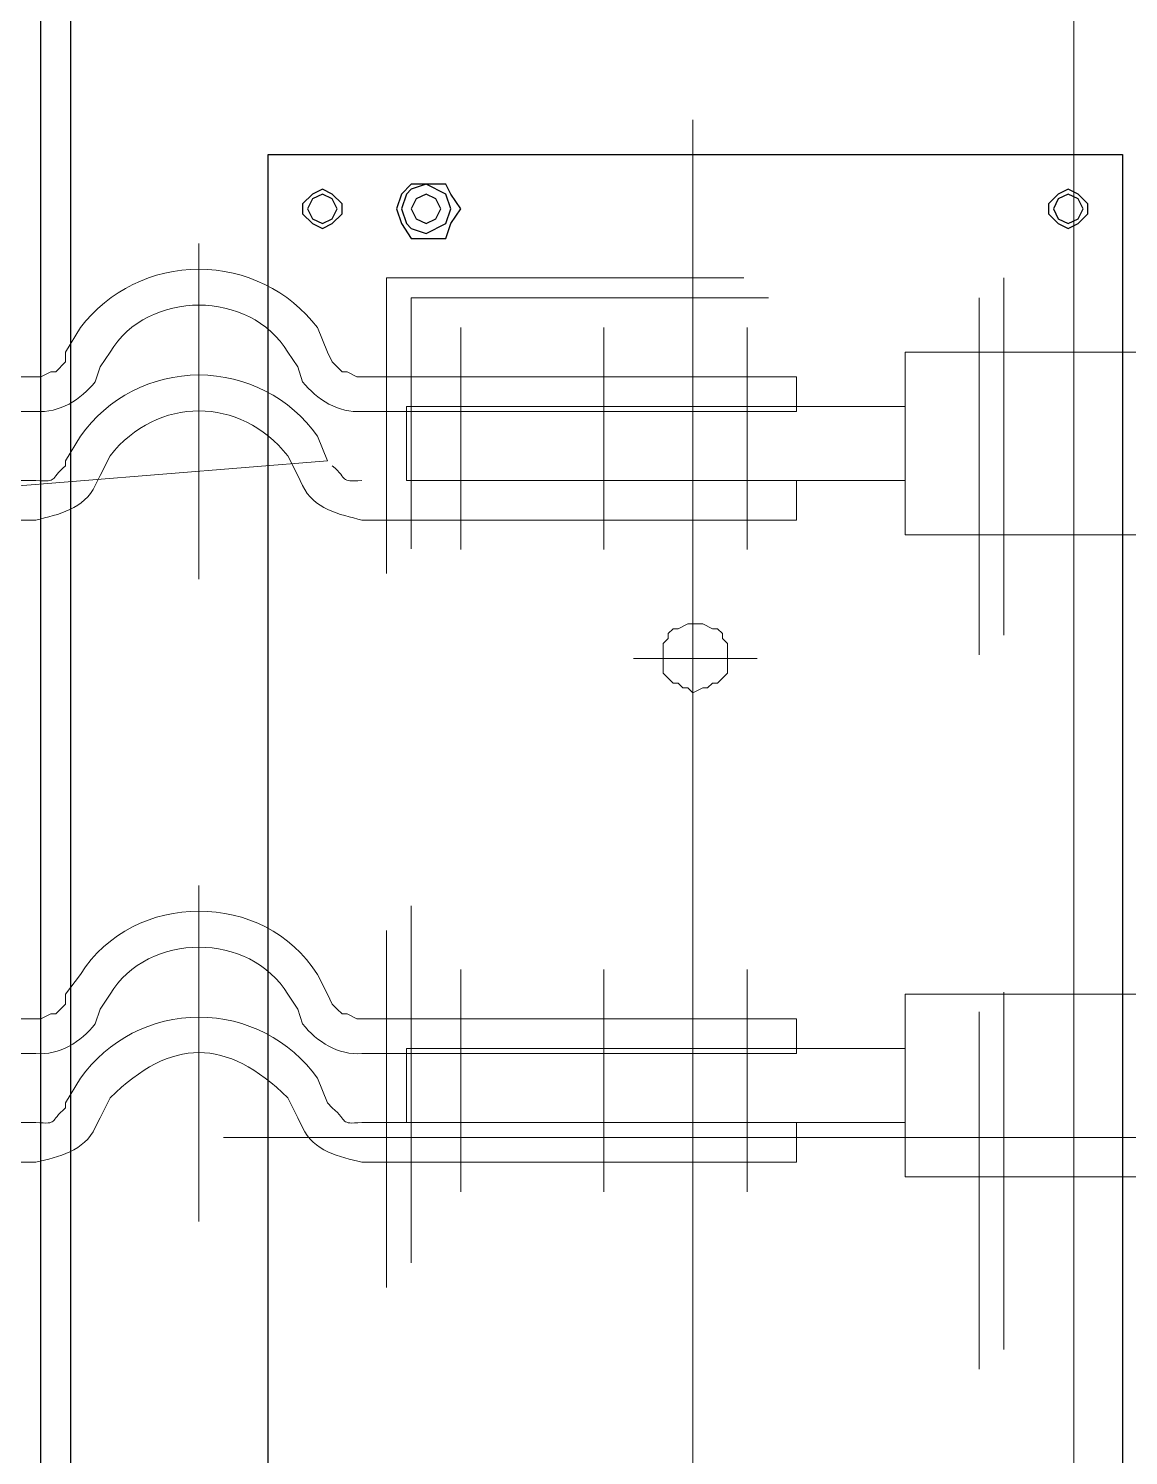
# Model space of a CAD drawing. Header units: metres. Extents: x 531689 to 532245, y 2673919 to 2674172.
# Drawn here: x 532023.9136 to 532024.2216, y 2674036.764 to 2674037.1635 of the extents above; entities that cross this region are included whole.
import ezdxf

# ---------------------------------------------------------------- set-up
doc = ezdxf.new("R2010")
doc.units = ezdxf.units.M
doc.header["$MEASUREMENT"] = 0
doc.linetypes.add('PDF_IMPORT', pattern=[1, 0.8, -0.2])
doc.layers.add('IDT', color=7, linetype='Continuous')

# ---------------------------------------------------------------- blocks, each defined once
blk = doc.blocks.new('IDT')
at = {"layer": 'IDT', "color": 0, "lineweight": 0}
for p, q in [((16.72503310315713, 10.36062258859727), (16.72503310315713, 14.23018017940024)), ((16.72503310315713, 10.36062258859727), (16.72503310315713, 14.23018017940024)), ((16.92437138853873, 13.41277193496842), (16.80265415161173, 13.41277193496842)), ((16.80265415161173, 13.41277193496842), (16.80265415161173, 13.4017067316114)), ((17.13737655316098, 13.41277193496842), (17.01565931623398, 13.41277193496842)), ((16.80265415161173, 13.4017067316114), (16.92437138853873, 13.4017067316114)), ((16.94096919357415, 13.40308988203117), (16.94235234399392, 13.40032358119186)), ((16.99906151119856, 13.40308988203117), (16.99767836077879, 13.40032358119186)), ((17.13737655316098, 13.4017067316114), (17.01565931623398, 13.4017067316114)), ((16.93405344147621, 13.396174129933), (16.93267029105644, 13.39755728035254)), ((16.94235234399392, 13.40032358119186), (16.945118644833, 13.39479097951323)), ((16.99767836077879, 13.40032358119186), (16.99491205993971, 13.39479097951323)), ((17.00736041371627, 13.39755728035254), (17.00736041371627, 13.396174129933)), ((16.93681974231529, 13.38925837783484), (16.93405344147621, 13.396174129933)), ((17.00736041371627, 13.396174129933), (17.00321096245742, 13.38925837783484)), ((16.92437138853873, 13.38234262573667), (16.80265415161173, 13.38234262573667)), ((16.80265415161173, 13.38234262573667), (16.80265415161173, 13.37266057279942)), ((17.13737655316098, 13.38234262573667), (17.01565931623398, 13.38234262573667)), ((16.94096919357415, 13.37404372321896), (16.94235234399392, 13.36989427196011)), ((16.99906151119856, 13.37404372321896), (16.99767836077879, 13.36989427196011)), ((16.80265415161173, 13.37266057279942), (16.9257545389585, 13.37266057279942)), ((16.9257545389585, 13.37266057279942), (16.92852083979759, 13.37127742237965)), ((16.92852083979759, 13.37127742237965), (16.92990399021735, 13.37127742237965)), ((16.92990399021735, 13.37127742237965), (16.93128714063667, 13.36989427196011)), ((16.93128714063667, 13.36989427196011), (16.93267029105644, 13.36851112154034)), ((16.94235234399392, 13.36989427196011), (16.945118644833, 13.36574482070125)), ((16.99767836077879, 13.36989427196011), (16.99491205993971, 13.36574482070125)), ((17.01012671455535, 13.37127742237965), (17.00736041371627, 13.36851112154034)), ((17.01150986497512, 13.37127742237965), (17.01012671455535, 13.37127742237965)), ((17.01427616581421, 13.37266057279942), (17.01150986497512, 13.37127742237965)), ((17.13737655316098, 13.37266057279942), (17.01427616581421, 13.37266057279942)), ((16.93267029105644, 13.36851112154034), (16.93405344147621, 13.36574482070125)), ((16.93405344147621, 13.36574482070125), (16.93681974231529, 13.36021221902263)), ((17.00736041371627, 13.36574482070125), (17.00321096245742, 13.36021221902263)), ((17.00736041371627, 13.36851112154034), (17.00736041371627, 13.36574482070125)), ((16.92437138853873, 13.23296238041723), (16.80265415161173, 13.23296238041723)), ((16.80265415161173, 13.23296238041723), (16.80265415161173, 13.22189717706021)), ((17.13737655316098, 13.23296238041723), (17.01565931623398, 13.23296238041723)), ((16.94096919357415, 13.22328032747976), (16.94235234399392, 13.22051402664044)), ((16.99906151119856, 13.22328032747976), (16.99767836077879, 13.22051402664044)), ((17.13737655316098, 13.22189717706021), (17.01565931623398, 13.22189717706021)), ((16.94235234399392, 13.22051402664044), (16.945118644833, 13.21498142496205)), ((16.99767836077879, 13.22051402664044), (16.99491205993971, 13.21498142496205)), ((17.00736041371627, 13.21774772580136), (17.00736041371627, 13.21636457538159)), ((16.93681974231529, 13.20944882328342), (16.93405344147621, 13.21636457538159)), ((17.00736041371627, 13.21636457538159), (17.00321096245742, 13.20944882328342)), ((16.92437138853873, 13.20253307118548), (16.80265415161173, 13.20253307118548)), ((16.80265415161173, 13.20253307118548), (16.80265415161173, 13.19285101824801)), ((17.13737655316098, 13.20253307118548), (17.01565931623398, 13.20253307118548)), ((16.94096919357415, 13.19423416866755), (16.94235234399392, 13.19008471740869)), ((16.99906151119856, 13.19423416866755), (16.99767836077879, 13.19008471740869)), ((16.80265415161173, 13.19285101824801), (16.9257545389585, 13.19285101824801)), ((16.9257545389585, 13.19285101824801), (16.92852083979759, 13.19146786782846)), ((16.92852083979759, 13.19146786782846), (16.92990399021735, 13.19146786782846)), ((16.92990399021735, 13.19146786782846), (16.93128714063667, 13.19008471740869)), ((16.93128714063667, 13.19008471740869), (16.93267029105644, 13.18870156698915)), ((16.94235234399392, 13.19008471740869), (16.945118644833, 13.18593526614984)), ((16.99767836077879, 13.19008471740869), (16.99491205993971, 13.18593526614984)), ((17.00736041371627, 13.18870156698915), (17.01012671455535, 13.19146786782846)), ((17.01012671455535, 13.19146786782846), (17.01150986497512, 13.19146786782846)), ((17.01150986497512, 13.19146786782846), (17.01427616581421, 13.19285101824801)), ((17.01427616581421, 13.19285101824801), (17.13737655316098, 13.19285101824801)), ((16.93267029105644, 13.18870156698915), (16.93405344147621, 13.18593526614984)), ((16.93405344147621, 13.18593526614984), (16.93681974231529, 13.17901951405167)), ((17.00321096245742, 13.17901951405167), (17.00736041371627, 13.18593526614984)), ((17.00736041371627, 13.18593526614984), (17.00736041371627, 13.18870156698915))]:
    blk.add_line(p, q, dxfattribs=at)
at = {"layer": 'IDT', "color": 0, "lineweight": 25}
for p, q in [((17.00597749382158, 12.43073513703428), (17.00597749382158, 13.75164378777674)), ((17.01427616581421, 13.75164378777674), (17.01427616581421, 12.43073513703428)), ((16.71136622391649, 13.13060924936474), (16.71136622391649, 13.68110311637577)), ((16.95065124651163, 13.68110311637577), (16.95065124651163, 13.13060924936474)), ((16.90085783140492, 13.15412280649855), (16.89947468098561, 13.14997335523969)), ((16.90639043308354, 13.15412280649855), (16.90085783140492, 13.15412280649855)), ((16.9105398843424, 13.15412280649855), (16.90639043308354, 13.15412280649855)), ((16.91330618518148, 13.14997335523969), (16.9105398843424, 13.15412280649855)), ((16.72381457769305, 13.14997335523969), (16.72104827685396, 13.14720705440038)), ((16.72658087853213, 13.15135650565924), (16.72381457769305, 13.14997335523969)), ((16.72658087853213, 13.14997335523969), (16.72381457769305, 13.14859020481993)), ((16.72934717937167, 13.14997335523969), (16.72658087853213, 13.15135650565924)), ((16.72934717937167, 13.14859020481993), (16.72658087853213, 13.14997335523969)), ((16.73211348021076, 13.14720705440038), (16.72934717937167, 13.14997335523969)), ((16.89947468098561, 13.14997335523969), (16.89670838014607, 13.14582390398061)), ((16.90085783140492, 13.14997335523969), (16.89947468098561, 13.14582390398084)), ((16.90639043308354, 13.15273965607878), (16.90085783140492, 13.14997335523969)), ((16.90639043308354, 13.14997335523969), (16.90362413224446, 13.14859020481993)), ((16.90639043308354, 13.14997335523969), (16.90362413224446, 13.14859020481993)), ((16.9105398843424, 13.15135650565924), (16.90639043308354, 13.15273965607878)), ((16.90915673392263, 13.14859020481993), (16.90639043308354, 13.14997335523969)), ((16.90915673392263, 13.14859020481993), (16.90639043308354, 13.14997335523969)), ((16.91192303476217, 13.14997335523969), (16.9105398843424, 13.15135650565924)), ((16.91330618518148, 13.14582390398084), (16.91192303476217, 13.14997335523969)), ((16.91468933560125, 13.14582390398061), (16.91330618518148, 13.14997335523969)), ((16.93267029105644, 13.14997335523969), (16.92990399021735, 13.14720705440038)), ((16.93543659189552, 13.15135650565924), (16.93267029105644, 13.14997335523969)), ((16.93543659189552, 13.14997335523969), (16.93267029105644, 13.14859020481993)), ((16.93820289273506, 13.14997335523969), (16.93543659189552, 13.15135650565924)), ((16.93820289273506, 13.14859020481993), (16.93543659189552, 13.14997335523969)), ((16.94096919357415, 13.14720705440038), (16.93820289273506, 13.14997335523969)), ((16.72104827685396, 13.14720705440038), (16.72104827685396, 13.14444075356107)), ((16.72381457769305, 13.14859020481993), (16.72243142727328, 13.14582390398061)), ((16.72243142727328, 13.14582390398061), (16.72381457769305, 13.14305760314153)), ((16.73073032979099, 13.14582390398061), (16.72934717937167, 13.14859020481993)), ((16.72934717937167, 13.14305760314153), (16.73073032979099, 13.14582390398061)), ((16.73211348021076, 13.14444075356107), (16.73211348021076, 13.14720705440038)), ((16.89670838014607, 13.14582390398061), (16.89947468098561, 13.14167445272176)), ((16.89947468098561, 13.14582390398084), (16.90085783140492, 13.14167445272176)), ((16.90362413224446, 13.14859020481993), (16.90224098182469, 13.14582390398061)), ((16.90362413224446, 13.14859020481993), (16.90224098182469, 13.14582390398061)), ((16.90224098182469, 13.14582390398061), (16.90362413224446, 13.14305760314153)), ((16.90224098182469, 13.14582390398061), (16.90362413224446, 13.14305760314153)), ((16.9105398843424, 13.14582390398061), (16.90915673392263, 13.14859020481993)), ((16.9105398843424, 13.14582390398061), (16.90915673392263, 13.14859020481993)), ((16.90915673392263, 13.14305760314153), (16.9105398843424, 13.14582390398061)), ((16.90915673392263, 13.14305760314153), (16.9105398843424, 13.14582390398061)), ((16.91192303476217, 13.14167445272176), (16.91330618518148, 13.14582390398084)), ((16.91330618518148, 13.14167445272176), (16.91468933560125, 13.14582390398061)), ((16.92990399021735, 13.14720705440038), (16.92990399021735, 13.14444075356107)), ((16.93267029105644, 13.14859020481993), (16.93128714063667, 13.14582390398061)), ((16.93128714063667, 13.14582390398061), (16.93267029105644, 13.14305760314153)), ((16.93958604315438, 13.14582390398061), (16.93820289273506, 13.14859020481993)), ((16.93820289273506, 13.14305760314153), (16.93958604315438, 13.14582390398061)), ((16.94096919357415, 13.14444075356107), (16.94096919357415, 13.14720705440038)), ((16.72104827685396, 13.14444075356107), (16.72381457769305, 13.14167445272176)), ((16.72381457769305, 13.14305760314153), (16.72658087853213, 13.14167445272176)), ((16.72381457769305, 13.14167445272176), (16.72658087853213, 13.14029130230222)), ((16.72658087853213, 13.14167445272176), (16.72934717937167, 13.14305760314153)), ((16.72658087853213, 13.14029130230222), (16.72934717937167, 13.14167445272176)), ((16.72934717937167, 13.14167445272176), (16.73211348021076, 13.14444075356107)), ((16.89947468098561, 13.14167445272176), (16.90085783140492, 13.13890815188267)), ((16.90085783140492, 13.14167445272176), (16.90639043308354, 13.13890815188267)), ((16.90362413224446, 13.14305760314153), (16.90639043308354, 13.14167445272176)), ((16.90362413224446, 13.14305760314153), (16.90639043308354, 13.14167445272176)), ((16.90639043308354, 13.14167445272176), (16.90915673392263, 13.14305760314153)), ((16.90639043308354, 13.14167445272176), (16.90915673392263, 13.14305760314153)), ((16.9105398843424, 13.14029130230222), (16.91192303476217, 13.14167445272176)), ((16.9105398843424, 13.13890815188267), (16.91330618518148, 13.14167445272176)), ((16.92990399021735, 13.14444075356107), (16.93267029105644, 13.14167445272176)), ((16.93267029105644, 13.14305760314153), (16.93543659189552, 13.14167445272176)), ((16.93267029105644, 13.14167445272176), (16.93543659189552, 13.14029130230222)), ((16.93543659189552, 13.14167445272176), (16.93820289273506, 13.14305760314153)), ((16.93543659189552, 13.14029130230222), (16.93820289273506, 13.14167445272176)), ((16.93820289273506, 13.14167445272176), (16.94096919357415, 13.14444075356107)), ((16.90085783140492, 13.13890815188267), (16.90639043308354, 13.13890815188267)), ((16.90639043308354, 13.13890815188267), (16.9105398843424, 13.14029130230222)), ((16.90639043308354, 13.13890815188267), (16.9105398843424, 13.13890815188267)), ((16.95065124651163, 13.13060924936474), (16.71136622391649, 13.13060924936474))]:
    blk.add_line(p, q, dxfattribs=at)
at = {"layer": 'IDT', "color": 0, "lineweight": 13}
for p, q in [((16.83170031042371, 13.12092719642749), (16.83170031042371, 13.69216831973279)), ((16.97001535238613, 13.36574482070125), (16.97001535238613, 13.42936974000406)), ((16.81648565580807, 13.38925837783484), (16.81648565580807, 13.42107083748613)), ((16.85659701797684, 13.38925837783484), (16.85659701797684, 13.42107083748613)), ((16.89670838014607, 13.38925837783484), (16.89670838014607, 13.42107083748613)), ((16.69891787013992, 13.40585618287025), (16.96309960028819, 13.40585618287025)), ((16.96309960028819, 13.40585618287025), (16.69891787013992, 13.40585618287025)), ((16.97001535238613, 13.3353155114695), (16.97001535238613, 13.39894043077231)), ((16.81648565580807, 13.35882906860309), (16.81648565580807, 13.39202467867415)), ((16.85659701797684, 13.35882906860309), (16.85659701797684, 13.39202467867415)), ((16.89670838014607, 13.35882906860309), (16.89670838014607, 13.39202467867415)), ((16.83170031042371, 13.25647593755082), (16.83170031042371, 13.28690524678257)), ((16.84829811545913, 13.27169059216669), (16.81371935496853, 13.27169059216669)), ((16.97001535238613, 13.18593526614984), (16.97001535238613, 13.24956018545265)), ((16.81648565580807, 13.20944882328342), (16.81648565580807, 13.24126128293494)), ((16.85659701797684, 13.20944882328342), (16.85659701797684, 13.24126128293494)), ((16.89670838014607, 13.20944882328342), (16.89670838014607, 13.24126128293494)), ((16.97001535238613, 13.15550595691809), (16.97001535238613, 13.2191308762209)), ((16.81648565580807, 13.17901951405167), (16.81648565580807, 13.21221512412274)), ((16.85659701797684, 13.17901951405167), (16.85659701797684, 13.21221512412274)), ((16.89670838014607, 13.17901951405167), (16.89670838014607, 13.21221512412274))]:
    blk.add_line(p, q, dxfattribs=at)
at = {"layer": 'IDT', "color": 0, "linetype": 'PDF_IMPORT', "lineweight": 13, "ltscale": 0.04249999999999998}
for p, q in [((16.74456183398732, 13.16518800985557), (16.74456183398732, 13.6479075063047)), ((16.91745563644079, 13.6479075063047), (16.91745563644079, 13.16518800985557)), ((16.91745563644079, 13.16518800985557), (16.74456183398732, 13.16518800985557))]:
    blk.add_line(p, q, dxfattribs=at)
at = {"layer": 'IDT', "color": 0, "linetype": 'PDF_IMPORT', "lineweight": 13, "ltscale": 0.04583333333333339}
for p, q in [((16.75147758608571, 13.17072061153397), (16.75147758608571, 13.64099175420677)), ((16.9105398843424, 13.64099175420677), (16.9105398843424, 13.17072061153397)), ((16.9105398843424, 13.17072061153397), (16.75147758608571, 13.17072061153397))]:
    blk.add_line(p, q, dxfattribs=at)
at = {"layer": 'IDT', "color": 0, "lineweight": 9}
for p, q in [((16.77222484237998, 13.41692138622727), (16.68646951636291, 13.41692138622727)), ((16.77222484237998, 13.36574482070125), (16.77222484237998, 13.41692138622727)), ((16.91192303476217, 13.4017067316114), (16.77222484237998, 13.4017067316114)), ((16.91192303476217, 13.38095947531713), (16.91192303476217, 13.4017067316114)), ((16.77222484237998, 13.38095947531713), (16.91192303476217, 13.38095947531713)), ((16.68646951636291, 13.36574482070125), (16.77222484237998, 13.36574482070125)), ((16.77222484237998, 13.23711183167609), (16.68646951636291, 13.23711183167609)), ((16.77222484237998, 13.18593526614984), (16.77222484237998, 13.23711183167609)), ((16.91192303476217, 13.22189717706021), (16.77222484237998, 13.22189717706021)), ((16.91192303476217, 13.20114992076572), (16.91192303476217, 13.22189717706021)), ((16.77222484237998, 13.20114992076572), (16.91192303476217, 13.20114992076572)), ((16.68646951636291, 13.18593526614984), (16.77222484237998, 13.18593526614984))]:
    blk.add_line(p, q, dxfattribs=at)
at = {"layer": 'IDT', "color": 0, "lineweight": 20}
for p, q in [((16.83170031042371, 13.28137264510394), (16.82893400958463, 13.2799894946844)), ((16.83308346084348, 13.2799894946844), (16.83170031042371, 13.28137264510394)), ((16.82478455832577, 13.27860634426486), (16.82201825748623, 13.27584004342555)), ((16.82616770874509, 13.27860634426486), (16.82478455832577, 13.27860634426486)), ((16.82755085916486, 13.2799894946844), (16.82616770874509, 13.27860634426486)), ((16.82893400958463, 13.2799894946844), (16.82755085916486, 13.2799894946844)), ((16.83446661126325, 13.2799894946844), (16.83308346084348, 13.2799894946844)), ((16.83584976168257, 13.27860634426486), (16.83446661126325, 13.2799894946844)), ((16.83723291210234, 13.27860634426486), (16.83584976168257, 13.27860634426486)), ((16.83999921294142, 13.27584004342555), (16.83723291210234, 13.27860634426486)), ((16.82201825748623, 13.27584004342555), (16.82201825748623, 13.26754114090784)), ((16.83999921294142, 13.26754114090784), (16.83999921294142, 13.27584004342555)), ((16.82201825748623, 13.26754114090784), (16.823401407906, 13.26615799048807)), ((16.823401407906, 13.26615799048807), (16.823401407906, 13.26477484006853)), ((16.83861606252211, 13.26615799048807), (16.83999921294142, 13.26754114090784)), ((16.83861606252211, 13.26477484006853), (16.83861606252211, 13.26615799048807)), ((16.823401407906, 13.26477484006853), (16.82478455832577, 13.26339168964898)), ((16.82478455832577, 13.26339168964898), (16.82616770874509, 13.26339168964898)), ((16.82616770874509, 13.26339168964898), (16.82893400958463, 13.26200853922921)), ((16.82893400958463, 13.26200853922921), (16.83308346084348, 13.26200853922921)), ((16.83308346084348, 13.26200853922921), (16.83584976168257, 13.26339168964898)), ((16.83584976168257, 13.26339168964898), (16.83723291210234, 13.26339168964898)), ((16.83723291210234, 13.26339168964898), (16.83861606252211, 13.26477484006853))]:
    blk.add_line(p, q, dxfattribs=at)
at = {"layer": 'IDT', "color": 0, "linetype": 'PDF_IMPORT', "lineweight": 0, "ltscale": 0.07333333333333325}
blk.add_line((16.93405344147621, 13.21636457538159), (17.13737655316098, 13.23296238041723), dxfattribs=at)
at = {"layer": 'IDT', "color": 0, "lineweight": 0}
for centre, radius, start, end in [((16.97001535238613, 13.41295163039706), 0.04078380493490966, 215.5172176271533, 324.4827823728465), ((16.97001535238613, 13.23312145495254), 0.0407718287316959, 215.4936311584642, 324.5063688415358), ((16.97001535238613, 13.20470613704776), 0.04197321918702003, 217.7325530572537, 322.2674469427462)]:
    blk.add_arc(centre, radius, start, end, dxfattribs=at)
for points in [[(16.94096919357415, 13.40308988203117), (16.93801847267903, 13.40965984652428), (16.93061861793402, 13.41127352201386), (16.92437138853873, 13.41277193496842)], [(17.01565931623398, 13.41277193496842), (17.00941208683869, 13.41127352201386), (17.00201223209368, 13.40965984652428), (16.99906151119856, 13.40308988203117)], [(16.93267029105644, 13.39755728035254), (16.92792147461594, 13.4015684165696), (16.93094135303207, 13.40207557172346), (16.92437138853873, 13.4017067316114)], [(17.01565931623398, 13.4017067316114), (17.00908935174064, 13.40207557172346), (17.01210923015677, 13.4015684165696), (17.00736041371627, 13.39755728035254)], [(16.945118644833, 13.39479097951323), (16.96236192006452, 13.37784738687299), (16.97766878470819, 13.37784738687299), (16.99491205993971, 13.39479097951323)], [(16.94096919357415, 13.37404372321896), (16.93700416237132, 13.37909222225051), (16.93091830052506, 13.38287283339753), (16.92437138853873, 13.38234262573667)], [(17.01565931623398, 13.38234262573667), (17.00911240424765, 13.38287283339753), (17.00302654240139, 13.37909222225051), (16.99906151119856, 13.37404372321896)], [(16.945118644833, 13.36574482070125), (16.95572279805018, 13.34820186287891), (16.98430790672253, 13.34820186287891), (16.99491205993971, 13.36574482070125)], [(16.93681974231529, 13.36021221902263), (16.95166555681934, 13.33656034684702), (16.98836514795337, 13.33656034684702), (17.00321096245742, 13.36021221902263)], [(16.94096919357415, 13.22328032747976), (16.93801847267903, 13.22985029197287), (16.93061861793402, 13.23146396746245), (16.92437138853873, 13.23296238041723)], [(17.01565931623398, 13.23296238041723), (17.00941208683869, 13.23146396746245), (17.00201223209368, 13.22985029197287), (16.99906151119856, 13.22328032747976)], [(16.93267029105644, 13.21774772580136), (16.92792147461594, 13.22175886201819), (16.93094135303207, 13.22226601717205), (16.92437138853873, 13.22189717706021)], [(17.01565931623398, 13.22189717706021), (17.00908935174064, 13.22226601717205), (17.01210923015677, 13.22175886201819), (17.00736041371627, 13.21774772580136)], [(16.945118644833, 13.21498142496205), (16.9583968888617, 13.1982222523776), (16.98163381591101, 13.1982222523776), (16.99491205993971, 13.21498142496205)], [(16.94096919357415, 13.19423416866755), (16.93700416237132, 13.19928266769932), (16.93091830052506, 13.20306327884634), (16.92437138853873, 13.20253307118548)], [(17.01565931623398, 13.20253307118548), (17.00911240424765, 13.20306327884634), (17.00302654240139, 13.19928266769932), (16.99906151119856, 13.19423416866755)], [(16.945118644833, 13.18593526614984), (16.95572279805018, 13.16839230832773), (16.98430790672253, 13.16839230832773), (16.99491205993971, 13.18593526614984)]]:
    blk.add_open_spline(points, degree=3, dxfattribs=at)

msp = doc.modelspace()

# ---------------------------------------------------------------- block references
at = {"layer": 'IDT', "color": 8, "rotation": 180}
msp.add_blockref('IDT', (532040.9312843675, 2674050.258854317), dxfattribs=at)

doc.saveas('drawing.dxf')
